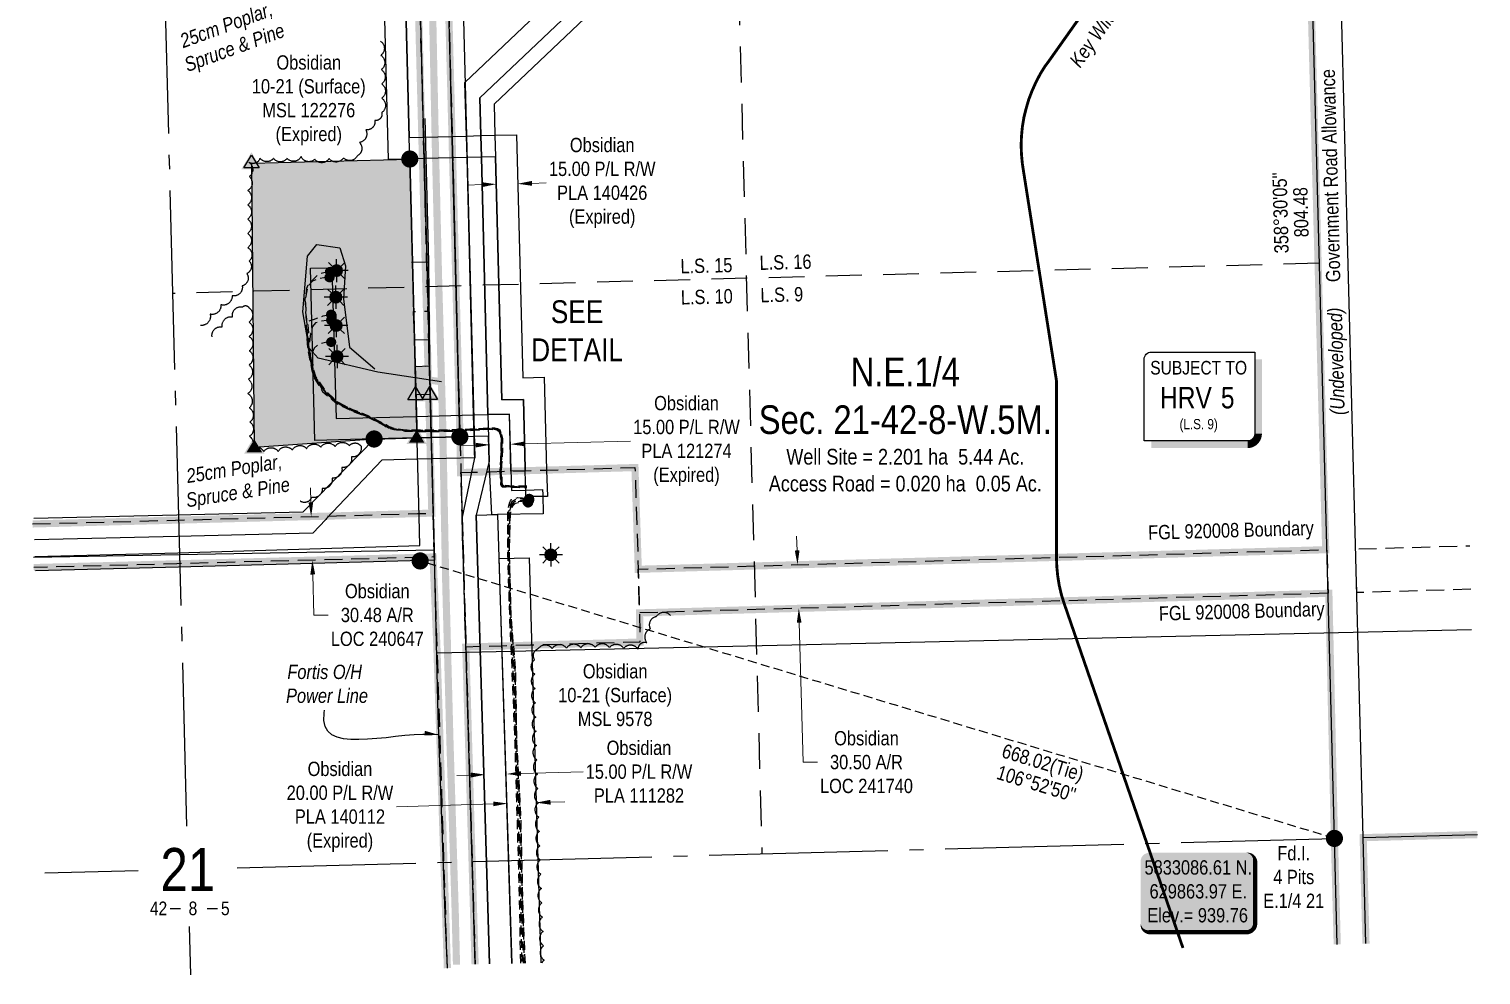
# Model space of a CAD drawing. Extents: x 628727 to 631149, y 5832991 to 5835170.
# Drawn here: x 628952 to 629966, y 5832991 to 5833652 of the extents above; entities that cross this region are included whole.
import ezdxf
from ezdxf.enums import TextEntityAlignment as Align

# ---------------------------------------------------------------- set-up
doc = ezdxf.new("R2010")
doc.units = 0
doc.header["$LTSCALE"] = 5
doc.header["$PDSIZE"] = 0.5
for name, pattern in [('0', [1, 1, 0]), ('CENTERLINEX3', [5, 2.5, -1, 0.5, -1]), ('DASHDOT2', [12.7, 6.35, -3.175, 0, -3.175]), ('foc-ACCESSROAD', [3.75, 2.5, -1.25]), ('foc-LSD', [8, 5, -3]), ('foc-QUARTERLINE', [33, 25, -3, 2, -3]), ('foc-TIELINE', [1.875, 1.25, -0.625]), ('UG_PIPE', [1.875, 1.25, -0.625])]:
    doc.linetypes.add(name, pattern=pattern)
doc.layers.get('Defpoints').update_dxf_attribs({"color": 9})
for name, color, linetype in [('10', 1, 'Continuous'), ('9', 3, 'Continuous'), ('AS-PIPE-UG', 44, 'UG_PIPE'), ('AS-POWER', 104, 'foc-POWER'), ('AS-POWER-T', 104, 'Continuous'), ('AS-ROADS', 254, 'Continuous'), ('AS-SYMBOL', 7, 'Continuous'), ('AS-WILDLIFE', 131, 'DASHDOT2'), ('C-AR', 13, 'foc-ACCESSROAD'), ('C-RW', 13, 'Continuous'), ('C-SYMBOL', 7, 'Continuous'), ('C-WS', 13, 'foc-ACCESSROAD'), ('C-WS-S', 8, 'Continuous'), ('CG-NOTES', 7, 'Continuous'), ('CTW', 7, 'Continuous'), ('DETAIL-T', 7, 'Continuous'), ('F-RW', 190, 'Continuous'), ('L-AREAREQUIRED', 7, 'Continuous'), ('L-BD', 7, 'Continuous'), ('L-MON', 1, 'Continuous'), ('L-MON-T', 1, 'Continuous'), ('L-QSEC', 8, 'foc-QUARTERLINE'), ('L-ROAD-T', 7, 'Continuous'), ('L-SEC', 7, 'Continuous'), ('L-SECLBL', 7, 'Continuous'), ('L-SECTION-LSD', 7, 'foc-LSD'), ('L-TIE', 7, 'foc-TIELINE'), ('P-PROPOSED', 10, 'Continuous'), ('P-PROPOSED-H', 21, 'Continuous'), ('T-BUSH', 110, '0'), ('T-BUSH-T', 110, 'Continuous')]:
    doc.layers.add(name, color=color, linetype=linetype)
doc.layers.add('AS-FMA-T', color=7, linetype='Continuous', true_color=0x00b386)
doc.layers.add('AS-TRAPPER BOUNDARY', color=7, linetype='CENTERLINEX3', true_color=0xb85c00, transparency=0.6)
for name, color, linetype, lineweight in [('C-AR-T', 13, 'Continuous', 9), ('C-RW-T', 13, 'Continuous', 9), ('C-WS-T', 13, 'Continuous', 9), ('T-TEXT', 48, 'Continuous', 18)]:
    doc.layers.add(name, color=color, linetype=linetype, lineweight=lineweight)
doc.styles.add('100L', font='ARIALN.TTF', dxfattribs={"height": 11})
doc.styles.add('175L', font='ARIALN.TTF', dxfattribs={"height": 20})
doc.styles.add('240', font='ARIALN.TTF', dxfattribs={"height": 30})
doc.styles.add('80', font='ARIALN.TTF', dxfattribs={"height": 10})
doc.styles.add('80CG', font='ARIALN.TTF', dxfattribs={"height": 10})
doc.styles.add('80L', font='ARIALN.TTF', dxfattribs={"height": 10})
doc.styles.add('80LS', font='ARIALNI.TTF', dxfattribs={"height": 10})
doc.styles.add('foc-LtypeFont', font='ARIALN.TTF', dxfattribs={"height": 7.35})
doc.styles.add('HRV', font='ARIALN.TTF', dxfattribs={"height": 3})
doc.styles.add('SIMPLEX', font='ARIALN.TTF')
doc.styles.get("Standard").update_dxf_attribs({"font": 'ARIALN.TTF'})
doc.linetypes.add('foc-POWER', pattern='A,6,-1,["P",foc-LtypeFont,S=0.2,R=0,X=-0.625,Y=-0.75],-1.24,4', length=12.24)
doc.dimstyles.new('Compass 5 000', dxfattribs={"dimscale": 5, "dimtxt": 9, "dimasz": 2, "dimexe": 0.2, "dimexo": 0.0625, "dimgap": 0.5, "dimtad": 0, "dimtih": 1, "dimtoh": 1, "dimzin": 0, "dimdsep": 46, "dimtxsty": '80CG', "dimcen": 0.1, "dimse1": 1, "dimse2": 1, "dimclrd": 256, "dimclrt": 256, "dimaunit": 1, "dimadec": 4, "dimazin": 0, "dimtfac": 0.06, "dimtofl": 0, "dimtmove": 0, "dimatfit": 1, "dimfxl": 0.2, "dimtolj": 1, "dimtzin": 0, "dimlwd": -1, "dimarcsym": 0})

# ---------------------------------------------------------------- blocks, each defined once
blk = doc.blocks.new('L-SECLBL')
at = {"layer": '9', "color": 7}
for p, q in [((-5.1, -27.8), (-12.3, -27.8)), ((20.7, -27.8), (13.5, -27.8))]:
    blk.add_line(p, q, dxfattribs=at)
at = {"layer": '10', "color": 2, "style": 'SIMPLEX'}
blk.add_attdef('SEC', text='', height=30, dxfattribs=at).set_placement((0, 0), align=Align.MIDDLE)
at = {"layer": '10', "color": 5, "style": '80L'}
blk.add_attdef('TWP', text='', height=9.5, dxfattribs=at).set_placement((-14.4, -27.4), align=Align.MIDDLE_RIGHT)
blk.add_attdef('RGE', text='', height=9.5, dxfattribs=at).set_placement((3.6, -27.4), align=Align.MIDDLE_CENTER)
blk.add_attdef('MER', text='', height=9.5, dxfattribs=at).set_placement((23.2, -27.4), align=Align.MIDDLE_LEFT)
blk = doc.blocks.new('*D40')
at = {"layer": 'C-AR-T', "transparency": 16777216}
for p, q in [((629148.6, 5833321.5), (629148.3, 5833331.5)), ((629149.9, 5833271.1), (629150.7, 5833242.7)), ((629150.7, 5833242.7), (629160.7, 5833242.7))]:
    blk.add_line(p, q, dxfattribs=at)
for points in [[(629150.2, 5833321.6), (629146.9, 5833321.5), (629148.8, 5833311.5)], [(629151.6, 5833271.1), (629148.2, 5833271), (629149.6, 5833281)]]:
    blk.add_solid(points, dxfattribs=at)
at = {"layer": 'Defpoints', "color": 0, "transparency": 16777216}
for p in [(629124.8, 5833310.9), (629125.6, 5833280.4), (629149.6, 5833281)]:
    blk.add_point(p, dxfattribs=at)
at = {"layer": 'C-AR-T', "transparency": 16777216, "insert": (629195, 5833242.7), "char_height": 10, "attachment_point": 5, "style": '80CG'}
blk.add_mtext('\\A1;Obsidian\\P30.48 A/R\\PLOC 240647', dxfattribs=at)
blk = doc.blocks.new('*D42')
at = {"layer": 'C-RW-T', "transparency": 16777216}
for p, q in [((629268.1, 5833543.5), (629258.1, 5833543.2)), ((629303.1, 5833544.4), (629313.1, 5833544.7))]:
    blk.add_line(p, q, dxfattribs=at)
for points in [[(629268.1, 5833545.2), (629268.2, 5833541.8), (629278.1, 5833543.8)], [(629303.1, 5833546.1), (629303.2, 5833542.7), (629293.1, 5833544.1)]]:
    blk.add_solid(points, dxfattribs=at)
at = {"layer": 'Defpoints', "color": 0, "transparency": 16777216}
for p in [(629278.2, 5833543.2), (629293.1, 5833544.1), (629293.2, 5833543.6)]:
    blk.add_point(p, dxfattribs=at)
at = {"layer": 'C-RW-T', "transparency": 16777216, "insert": (629352.2, 5833544.7), "char_height": 10, "attachment_point": 5, "style": '80CG'}
blk.add_mtext('\\A1;Obsidian\\P15.00 P/L R/W\\PPLA 140426\\P(Expired)', dxfattribs=at)
blk = doc.blocks.new('*D44')
at = {"layer": 'C-AR-T', "transparency": 16777216}
for p, q in [((629488.4, 5833287.9), (629488.1, 5833297.9)), ((629489.9, 5833237.4), (629492.6, 5833139.9)), ((629492.6, 5833139.9), (629502.6, 5833139.9))]:
    blk.add_line(p, q, dxfattribs=at)
for points in [[(629490.1, 5833287.9), (629486.8, 5833287.8), (629488.7, 5833277.9)], [(629491.5, 5833237.4), (629488.2, 5833237.3), (629489.6, 5833247.4)]]:
    blk.add_solid(points, dxfattribs=at)
at = {"layer": 'Defpoints', "color": 0, "transparency": 16777216}
for p in [(629570.9, 5833280.2), (629489.6, 5833247.4), (629571.7, 5833249.7)]:
    blk.add_point(p, dxfattribs=at)
at = {"layer": 'C-AR-T', "transparency": 16777216, "insert": (629536.9, 5833139.9), "char_height": 10, "attachment_point": 5, "style": '80CG'}
blk.add_mtext('\\A1;Obsidian\\P30.50 A/R\\PLOC 241740', dxfattribs=at)
blk = doc.blocks.new('HRV')
blk.add_lwpolyline([(-35.1, 31.6), (37.2, 31.6), (37.2, -25.5, -0.414214), (32.2, -30.5), (-40.1, -30.5), (-40.1, 26.6, -0.414214)], format="xyb", close=True)
at = {"const_width": 5, "flags": 128}
blk.add_lwpolyline([(-35.1, -33), (32.2, -33, 0.414214), (39.7, -25.5), (39.7, 26.6)], format="xyb", dxfattribs=at)
at = {"style": '80L'}
blk.add_text('SUBJECT TO', height=9.5, dxfattribs=at).set_placement((-2, 13.1), align=Align.BOTTOM_CENTER)
blk.add_attdef('(N.W.1/4 00)', text='', height=7.12, dxfattribs=at).set_placement((-2, -24.4), align=Align.BOTTOM_CENTER)
at = {"layer": 'CTW', "color": 3, "style": 'HRV'}
blk.add_text('HRV', height=15, dxfattribs=at).set_placement((-10.9, -0.2), align=Align.MIDDLE_CENTER)
blk.add_attdef('0', text='', height=15, dxfattribs=at).set_placement((18.3, -0.2), align=Align.MIDDLE_CENTER)
blk = doc.blocks.new('GAS')
h = blk.add_hatch(color=255)
h.dxf.hatch_style = 1
edge = h.paths.add_edge_path()
edge.add_arc((0, 0), 0.9, 0, 360)
for p, q in [((-0.81, 0), (-1.62, 0)), ((-0.57, 0.57), (-1.14, 1.14)), ((0, 0.81), (0, 1.62)), ((0.57, 0.57), (1.14, 1.14)), ((1.62, 0), (0.81, 0)), ((-0.57, -0.57), (-1.14, -1.14)), ((0, -0.81), (0, -1.62)), ((1.14, -1.14), (0.57, -0.57))]:
    blk.add_line(p, q)
blk.add_circle((0, 0), 0.8)
blk = doc.blocks.new('*D45')
at = {"layer": 'C-RW-T', "transparency": 16777216}
for p, q in [((629295.5, 5833131.9), (629338.8, 5833133.2)), ((629260.5, 5833130.9), (629250.5, 5833130.6))]:
    blk.add_line(p, q, dxfattribs=at)
for points in [[(629260.5, 5833132.6), (629260.6, 5833129.2), (629270.5, 5833131.2)], [(629295.4, 5833133.6), (629295.5, 5833130.3), (629285.5, 5833131.6)]]:
    blk.add_solid(points, dxfattribs=at)
at = {"layer": 'Defpoints', "color": 0, "transparency": 16777216}
for p in [(629269.4, 5833169.4), (629284.4, 5833169.9), (629285.5, 5833131.6)]:
    blk.add_point(p, dxfattribs=at)
at = {"layer": 'C-RW-T', "transparency": 16777216, "insert": (629377.9, 5833133.2), "char_height": 10, "attachment_point": 5, "style": '80CG'}
blk.add_mtext('\\A1;Obsidian\\P15.00 P/L R/W\\PPLA 111282', dxfattribs=at)
blk = doc.blocks.new('*D46')
at = {"layer": 'C-RW-T', "transparency": 16777216}
for p, q in [((629276.1, 5833110.7), (629208.4, 5833108.7)), ((629316.1, 5833111.9), (629326.1, 5833112.2))]:
    blk.add_line(p, q, dxfattribs=at)
for points in [[(629276, 5833112.4), (629276.1, 5833109.1), (629286.1, 5833111)], [(629316, 5833113.6), (629316.1, 5833110.2), (629306.1, 5833111.6)]]:
    blk.add_solid(points, dxfattribs=at)
at = {"layer": 'Defpoints', "color": 0, "transparency": 16777216}
for p in [(629306.1, 5833111.6), (629286.3, 5833104), (629306.3, 5833104.6)]:
    blk.add_point(p, dxfattribs=at)
at = {"layer": 'C-RW-T', "transparency": 16777216, "insert": (629168.9, 5833108.7), "char_height": 10, "attachment_point": 5, "style": '80CG'}
blk.add_mtext('\\A1;Obsidian\\P20.00 P/L R/W\\PPLA 140112\\P(Expired)', dxfattribs=at)
blk = doc.blocks.new('*D47')
at = {"layer": 'C-RW-T', "transparency": 16777216}
for p, q in [((629263.7, 5833361.4), (629253.7, 5833361.2)), ((629297.9, 5833362.4), (629372, 5833364.3))]:
    blk.add_line(p, q, dxfattribs=at)
for points in [[(629263.7, 5833363.1), (629263.8, 5833359.8), (629273.7, 5833361.7)], [(629297.9, 5833364), (629298, 5833360.7), (629287.9, 5833362.1)]]:
    blk.add_solid(points, dxfattribs=at)
at = {"layer": 'Defpoints', "color": 0, "transparency": 16777216}
for p in [(629273.9, 5833357.4), (629287.9, 5833362.1), (629288, 5833357.7)]:
    blk.add_point(p, dxfattribs=at)
at = {"layer": 'C-RW-T', "transparency": 16777216, "insert": (629411.1, 5833364.3), "char_height": 10, "attachment_point": 5, "style": '80CG'}
blk.add_mtext('\\A1;Obsidian\\P15.00 P/L R/W\\PPLA 121274\\P(Expired)', dxfattribs=at)
blk = doc.blocks.new('RISER')
h = blk.add_hatch(color=255)
h.dxf.hatch_style = 1
edge = h.paths.add_edge_path()
edge.add_arc((0, 0), 0.7, 0, 360)
blk.add_hatch(color=13).paths.add_polyline_path([(0.58, -0.15), (-0.58, -0.15, 0.774597)])
at = {"color": 13}
blk.add_line((-0.58, -0.15), (0.58, -0.15), dxfattribs=at)
blk.add_circle((0, 0), 0.6, dxfattribs=at)
blk = doc.blocks.new('fdia')
at = {"color": 255, "const_width": 1}
blk.add_lwpolyline([(-0.5, 0, 1), (0.5, 0, 1)], format="xyb", close=True, dxfattribs=at)
blk = doc.blocks.new('Fdiaa')
blk.add_blockref('fdia', (0, 0))
blk = doc.blocks.new('fdib')
at = {"color": 1, "const_width": 1.6}
blk.add_lwpolyline([(-0.4, 0, 1), (0.4, 0, 1)], format="xyb", close=True, dxfattribs=at)
at = {"color": 1}
blk.add_circle((0, 0), 0.8, dxfattribs=at)
blk = doc.blocks.new('Fdibb')
blk.add_blockref('fdib', (0, 0))
blk = doc.blocks.new('fdicc')
for name in ['Fdibb', 'Fdiaa']:
    blk.add_blockref(name, (0, 0))
blk = doc.blocks.new('FDI')
blk.add_blockref('fdicc', (0, 0))
blk = doc.blocks.new('TRIA')
blk.add_hatch(color=255).paths.add_polyline_path([(-0.04, 1.52), (-1.47, -0.87), (1.39, -0.87)])
blk = doc.blocks.new('TRIAA')
blk.add_blockref('TRIA', (0, 0))
blk = doc.blocks.new('TRIB')
at = {"color": 1}
blk.add_lwpolyline([(-1.12, -0.67), (-0.04, 1.13), (1.04, -0.67)], close=True, dxfattribs=at)
blk = doc.blocks.new('TRIBB')
blk.add_blockref('TRIB', (0, 0))
blk = doc.blocks.new('TRICC')
for name in ['TRIAA', 'TRIBB']:
    blk.add_blockref(name, (0, 0))
blk = doc.blocks.new('plspike')
blk.add_blockref('TRICC', (0, 0))
blk = doc.blocks.new('STRIA')
blk.add_hatch(color=255).paths.add_polyline_path([(-0.04, 1.52), (-1.47, -0.87), (1.39, -0.87)])
blk = doc.blocks.new('STRIAA')
blk.add_blockref('STRIA', (0, 0))
blk = doc.blocks.new('STRIB')
at = {"color": 1}
blk.add_solid([(-1.12, -0.67), (-0.04, 1.13), (1.04, -0.67)], dxfattribs=at)
blk = doc.blocks.new('STRIBB')
blk.add_blockref('STRIB', (0, 0))
blk = doc.blocks.new('STRICC')
for name in ['STRIAA', 'STRIBB']:
    blk.add_blockref(name, (0, 0))
blk = doc.blocks.new('fdspike')
blk.add_blockref('STRICC', (0, 0))
blk = doc.blocks.new('*U62')
h = blk.add_hatch(color=254)
edge = h.paths.add_edge_path()
edge.add_line((-34, -28.5), (34, -28.5))
edge.add_arc((34, -22.5), 6, 270, 360)
edge.add_line((40, -22.5), (40, 21))
edge.add_arc((34, 21), 6, 0, 90)
edge.add_line((34, 27), (-34, 27))
edge.add_arc((-34, 21), 6, 90, 180)
edge.add_line((-40, 21), (-40, -22.5))
edge.add_arc((-34, -22.5), 6, 180, 270)
at = {"color": 1, "flags": 128}
blk.add_lwpolyline([(-34, -28.5, 3, 3, 0), (34, -28.5, 3, 3, 0.414214), (40, -22.5, 3, 3, 0), (40, 21, 3, 0, 0.414214), (34, 27, 0, 0, 0), (-34, 27, 0, 0, 0.414214), (-40, 21, 0, 0, 0), (-40, -22.5, 0, 3, 0.414214)], format="xyseb", close=True, dxfattribs=at)
blk.add_lwpolyline([(-30.5, 12.2, 0, 10, 0), (0, 0, 5, 5, 0)], format="xyseb", dxfattribs=at)
at = {"color": 1, "style": '80'}
blk.add_attdef('ENTER_TEXT_001', (-36, -5), '', height=10, dxfattribs=at)

msp = doc.modelspace()

# ---------------------------------------------------------------- hatches: boundary and pattern name
at = {"layer": 'AS-ROADS'}
h = msp.add_hatch(color=256, dxfattribs=at)
h.dxf.hatch_style = 1
h.paths.add_polyline_path([(629168.845, 5833463.691), (629173.138, 5833428.644), (629186.881, 5833416.988), (629154.9, 5833424.386), (629149.719, 5833430.277), (629145.511, 5833454.626), (629148.581, 5833492.49), (629153.814, 5833498.904), (629166.888, 5833497.112), (629170.281, 5833486.55)])
h.paths.add_polyline_path([(629240.235, 5833408.135), (629195.765, 5833414.936), (629177.864, 5833431.192), (629173.865, 5833463.839), (629175.331, 5833487.18), (629170.686, 5833501.638), (629151.714, 5833504.238), (629143.723, 5833494.446), (629140.477, 5833454.398), (629145.033, 5833428.035), (629152.206, 5833419.876), (629194.793, 5833410.026), (629239.48, 5833403.192)])
at = {"layer": 'P-PROPOSED-H'}
h = msp.add_hatch(color=256, dxfattribs=at)
h.dxf.hatch_style = 1
h.paths.add_polyline_path([(629217.72, 5833561.406), (629220.982, 5833434.761), (629222.749, 5833366.546), (629191.569, 5833365.76), (629109.256, 5833359.878), (629107.243, 5833558.552), (629217.699, 5833561.41)])
h = msp.add_hatch(color=256, dxfattribs=at)
h.dxf.hatch_style = 1
h.paths.add_polyline_path([(629221.455, 5833416.495), (629231.419, 5833416.759), (629231.949, 5833396.773), (629221.973, 5833396.509)])

# ---------------------------------------------------------------- linework, layer by layer
at = {"layer": 'AS-PIPE-UG', "flags": 128}
for points in [[(629161.802, 5833482.603), (629157.654, 5833481.889), (629155.383, 5833481.347), (629152.705, 5833479.703), (629149.39, 5833476.555), (629146.363, 5833473.207), (629145.49, 5833470.944), (629144.42, 5833463.676), (629146.153, 5833429.733), (629148.219, 5833418.948), (629149.238, 5833413.498), (629150.883, 5833408.459), (629156.812, 5833398.936), (629166.36, 5833390.5), (629176.947, 5833385.508), (629187.924, 5833381.188), (629200.208, 5833375.02), (629202.646, 5833373.353), (629206.553, 5833372.474), (629214.335, 5833371.3), (629224.3, 5833371.049), (629235.707, 5833370.971), (629254.383, 5833371.41), (629273.715, 5833372.606), (629276.694, 5833372.413), (629278.353, 5833372.074), (629280.042, 5833371.201), (629280.762, 5833368.926), (629281.43, 5833365.85), (629281.313, 5833358.65), (629281.09, 5833351.186), (629280.602, 5833343.826), (629280.873, 5833339.091), (629281.065, 5833334.258), (629281.683, 5833333.09), (629282.35, 5833332.425), (629290.067, 5833331.999), (629299.533, 5833331.851)], [(629161.202, 5833478.59), (629157.596, 5833478.263), (629153.344, 5833477.622), (629149.714, 5833476.087), (629146.907, 5833472.962), (629145.933, 5833470.714), (629144.696, 5833463.562), (629146.478, 5833429.915), (629148.515, 5833418.952), (629149.516, 5833413.841), (629151.175, 5833408.691), (629157.275, 5833399.441), (629166.781, 5833390.912), (629177.298, 5833385.718), (629188.077, 5833381.457), (629200.628, 5833375.122), (629202.936, 5833373.618), (629206.687, 5833372.753), (629214.562, 5833371.528), (629224.422, 5833371.338), (629235.774, 5833371.212), (629254.44, 5833371.679), (629273.631, 5833372.855), (629276.741, 5833372.657), (629278.52, 5833372.259), (629280.263, 5833371.268), (629280.998, 5833369.009), (629281.662, 5833365.778), (629281.556, 5833358.615), (629281.321, 5833351.22), (629280.835, 5833343.843), (629281.165, 5833339.231), (629281.312, 5833334.354), (629281.871, 5833333.213), (629282.396, 5833332.722), (629290.12, 5833332.151), (629299.499, 5833332.236)], [(629162.106, 5833452.689), (629159.638, 5833452.01), (629156.868, 5833451.47), (629150.102, 5833449), (629149.94, 5833448.979), (629146.201, 5833447.926), (629146.37, 5833445.526), (629146.945, 5833439.418), (629146.853, 5833429.935), (629148.865, 5833418.997), (629149.851, 5833413.907), (629151.368, 5833408.767), (629157.6, 5833399.716), (629166.944, 5833391.139), (629177.359, 5833385.976), (629188.16, 5833381.662), (629200.809, 5833375.306), (629203, 5833373.84), (629206.74, 5833372.906), (629214.614, 5833371.695), (629224.277, 5833371.609), (629235.739, 5833371.459), (629254.535, 5833371.962), (629273.594, 5833373.081), (629276.878, 5833372.908), (629278.656, 5833372.51), (629280.567, 5833371.398), (629281.303, 5833368.971), (629281.989, 5833365.756), (629281.803, 5833358.568), (629281.603, 5833351.062), (629281.082, 5833343.848), (629281.487, 5833339.237), (629281.524, 5833334.338), (629282.042, 5833333.402), (629282.916, 5833332.949), (629290.118, 5833332.382), (629299.537, 5833332.53)], [(629162.107, 5833448.871), (629159.493, 5833448.471), (629155.441, 5833448.008), (629151.873, 5833446.841), (629149.694, 5833444.332), (629148.406, 5833439.427), (629147.207, 5833429.8), (629149.262, 5833419.011), (629150.112, 5833414.005), (629151.626, 5833408.874), (629157.871, 5833399.941), (629167.115, 5833391.413), (629177.544, 5833386.212), (629188.266, 5833381.9), (629200.967, 5833375.523), (629203.123, 5833374.101), (629206.776, 5833373.109), (629214.647, 5833371.936), (629224.266, 5833371.83), (629235.756, 5833371.768), (629254.565, 5833372.271), (629273.58, 5833373.371), (629276.961, 5833373.181), (629278.788, 5833372.73), (629280.917, 5833371.525), (629281.565, 5833368.988), (629282.283, 5833365.772), (629282.106, 5833358.499), (629281.919, 5833351.03), (629281.307, 5833343.842), (629281.843, 5833339.164), (629282.254, 5833333.584), (629283.036, 5833333.363), (629290.146, 5833332.641), (629299.532, 5833332.797)], [(629162.246, 5833433.437), (629158.746, 5833433.109), (629153.57, 5833431.756), (629150.849, 5833429.152), (629149.406, 5833425.283), (629149.725, 5833419.144), (629150.405, 5833414.003), (629151.94, 5833409.026), (629158.145, 5833400.112), (629167.265, 5833391.697), (629177.651, 5833386.458), (629188.37, 5833382.133), (629201.103, 5833375.812), (629203.24, 5833374.377), (629206.82, 5833373.321), (629214.722, 5833372.177), (629224.266, 5833372.168), (629235.8, 5833372.074), (629254.613, 5833372.589), (629273.537, 5833373.613), (629277.036, 5833373.49), (629278.954, 5833372.964), (629281.244, 5833371.704), (629282.614, 5833365.804), (629282.407, 5833358.401), (629282.225, 5833351.027), (629281.588, 5833343.816), (629281.701, 5833334.457), (629282.53, 5833333.768), (629283.105, 5833333.708), (629290.176, 5833332.905), (629299.527, 5833333.072)], [(629281.968, 5833334.574), (629282.165, 5833339.194)], [(629295.38, 5832999.395), (629295.079, 5833008.344), (629294.47, 5833043.119), (629292.8, 5833103.109), (629291.272, 5833154.442), (629289.267, 5833204.322), (629287.529, 5833243.102), (629286.252, 5833285.146), (629286.141, 5833312.917), (629286.341, 5833316.316), (629286.468, 5833317.193), (629286.855, 5833318.953), (629287.542, 5833321.557), (629288.132, 5833322.605), (629288.892, 5833323.4), (629290.149, 5833323.89), (629293.185, 5833324.834), (629296.312, 5833324.619), (629297.548, 5833324.261), (629299.491, 5833322.981), (629299.401, 5833321.82), (629300.002, 5833321.887)], [(629301.06, 5833323.963), (629295.515, 5833323.85), (629291.795, 5833323.462), (629288.925, 5833321.927), (629287.659, 5833319.32), (629286.895, 5833316.497), (629286.516, 5833312.868), (629286.479, 5833285.153), (629287.723, 5833242.825), (629289.687, 5833204.306), (629291.576, 5833154.583), (629293.26, 5833102.979), (629295.053, 5833043.228), (629295.746, 5833008.396), (629296.015, 5832999.41)], [(629300.93, 5833322.936), (629295.768, 5833322.756), (629291.001, 5833321.923), (629289.296, 5833320.488), (629288.039, 5833318.731), (629287.384, 5833316.495), (629287.158, 5833312.676), (629286.798, 5833285.141), (629287.924, 5833242.793), (629290.45, 5833204.19), (629291.895, 5833154.591), (629294.112, 5833102.856), (629295.592, 5833043.262), (629296.724, 5833008.392), (629296.861, 5832999.429)], [(629299.674, 5833322.422), (629295.99, 5833322.084), (629291.327, 5833321.645), (629289.685, 5833320.23), (629288.283, 5833318.191), (629287.672, 5833316.316), (629287.607, 5833312.579), (629287.102, 5833285.109), (629288.221, 5833242.804), (629291.13, 5833204.11), (629292.234, 5833154.588), (629294.669, 5833102.847), (629296.278, 5833043.246), (629297.434, 5833008.356), (629297.722, 5832999.449)], [(629298.481, 5832999.467), (629298.079, 5833008.509), (629296.823, 5833043.27), (629295.404, 5833102.766), (629292.553, 5833154.652), (629291.758, 5833204.017), (629288.532, 5833242.802), (629287.355, 5833284.916), (629288.055, 5833312.529), (629288.642, 5833316.564), (629289.687, 5833319.056), (629291.506, 5833320.991), (629294.082, 5833321.479), (629296.319, 5833320.942)]]:
    msp.add_lwpolyline(points, dxfattribs=at)
at = {"layer": 'AS-POWER', "flags": 128}
for points in [[(629243.99, 5832995.982), (629242.561, 5833027.64), (629237.58, 5833172.691), (629234.889, 5833283.314), (629231.949, 5833396.773), (629230.904, 5833489.555), (629228.567, 5833589.715)], [(629218.833, 5833489.35), (629230.96, 5833489.481)], [(628954.702, 5833283.137), (629234.71, 5833288.36)], [(629236.825, 5833216.371), (629959.769, 5833232.543)]]:
    msp.add_lwpolyline(points, dxfattribs=at)
at = {"layer": 'AS-ROADS', "const_width": 5, "flags": 128}
msp.add_lwpolyline([(629250.347, 5832998.354), (629249.522, 5833032.97), (629245.75, 5833155.288), (629242.761, 5833268.266), (629240.693, 5833376.058), (629237.821, 5833477.828), (629235.5, 5833573.795), (629233.42, 5833675.756), (629231.167, 5833776.138), (629229.903, 5833829.77), (629227.751, 5833910.201), (629225.784, 5833977.484), (629222.049, 5834050.306), (629218.839, 5834067.877)], dxfattribs=at)
at = {"layer": 'AS-ROADS', "flags": 128}
msp.add_lwpolyline([(629239.858, 5833405.664), (629195.264, 5833412.483), (629153.553, 5833422.131), (629147.376, 5833429.156), (629142.994, 5833454.512), (629146.152, 5833493.468), (629152.764, 5833501.571), (629168.787, 5833499.375), (629172.806, 5833486.865), (629171.355, 5833463.765), (629175.501, 5833429.918), (629193.266, 5833414.851)], dxfattribs=at)
at = {"layer": 'AS-TRAPPER BOUNDARY', "color": 114, "true_color": 0x008f47, "const_width": 4.998, "flags": 128}
for points in [[(629178.569, 5834066.832), (629179.441, 5834033.256), (629215.526, 5834034.192), (629217.39, 5833906.928), (629218.19, 5833876.775), (629226.096, 5833578.971), (629226.494, 5833563.967), (629229.326, 5833457.275), (629229.857, 5833437.282), (629231.271, 5833384.031), (629231.669, 5833369.035), (629232.067, 5833354.031), (629233.13, 5833313.971), (629223.128, 5833313.625), (629157.868, 5833311.776), (629054.02, 5833309.023), (628954.086, 5833306.372)], [(629839.214, 5833990.998), (629841.066, 5833921.222), (629841.867, 5833891.068), (629857.862, 5833288.365), (629377.411, 5833274.703), (629375.077, 5833345.774), (629313.367, 5833344.008), (629298.45, 5833343.58), (629288.439, 5833343.294), (629273.421, 5833342.864), (629271.449, 5833342.808), (629261.089, 5833342.511), (629253.134, 5833342.283), (629253.042, 5833352.253), (629252.761, 5833367.26), (629252.366, 5833382.256), (629247.629, 5833562.207), (629247.234, 5833577.21), (629239.393, 5833875.017), (629238.599, 5833905.171), (629236.823, 5833972.649), (629235.644, 5834034.716), (629301.352, 5834036.421), (629300.481, 5834069.995)], [(628954.893, 5833275.884), (629054.824, 5833278.535), (629233.945, 5833283.286), (629236.626, 5833221.115), (629243.99, 5832995.982)], [(629263.354, 5832998.655), (629256.839, 5833220.344), (629266.989, 5833220.636), (629282.066, 5833221.067), (629302.056, 5833221.64), (629378.569, 5833223.83), (629378.285, 5833244.217), (629860.079, 5833257.917), (629863.965, 5833086.613), (629865.925, 5833012.585)], [(629886.033, 5833013.05), (629884.071, 5833087.139), (629963.889, 5833089.286)]]:
    msp.add_lwpolyline(points, dxfattribs=at)
at = {"layer": 'AS-WILDLIFE', "const_width": 2, "flags": 128}
msp.add_lwpolyline([(629758.113, 5833010.092), (629757.437, 5833012), (629675, 5833251), (629673.125, 5833257), (629671.625, 5833263.5), (629670.562, 5833270), (629669.938, 5833276.5), (629669.687, 5833283), (629669.687, 5833406.5), (629646.25, 5833555.5), (629645.875, 5833558), (629645.25, 5833564.5), (629645, 5833571), (629645.25, 5833577.5), (629645.875, 5833584), (629646.938, 5833590.5), (629648.438, 5833596.5), (629650.312, 5833603), (629652.625, 5833609), (629655.313, 5833615), (629658.437, 5833621), (629661.875, 5833626.5), (629663.437, 5833628.5), (629803.25, 5833826), (629805.5, 5833829), (629809.687, 5833834), (629814.125, 5833839), (629818.938, 5833843.5), (629824, 5833847.5), (629829.312, 5833851.5), (629831.188, 5833852.5), (629939.945, 5833921.727)], dxfattribs=at)
at = {"layer": 'C-AR', "flags": 128}
for points in [[(629243.99, 5832995.982), (629234.71, 5833288.36), (629232.343, 5833381.748), (629219.645, 5833873.95), (629239.407, 5833874.476), (629247.311, 5833577.213), (629252.736, 5833367.276), (629263.354, 5832998.655)], [(628954.086, 5833306.372), (629054.02, 5833309.023), (629157.868, 5833311.776), (629223.129, 5833313.597), (629234.083, 5833313.879), (629234.889, 5833283.314), (629054.824, 5833278.535), (628954.893, 5833275.884)], [(629959.405, 5833260.697), (629879.588, 5833258.428), (629878.713, 5833288.855), (629958.529, 5833291.151)]]:
    msp.add_lwpolyline(points, dxfattribs=at)
for points in [[(629230.959, 5833435.025), (629220.982, 5833434.761), (629220.395, 5833454.751), (629230.452, 5833455.047), (629230.959, 5833435.025)], [(629231.941, 5833396.772), (629221.948, 5833396.508), (629221.455, 5833416.495), (629231.353, 5833416.792), (629231.941, 5833396.772)], [(629859.521, 5833257.903), (629378.285, 5833244.217), (629377.411, 5833274.703), (629858.644, 5833288.388), (629859.521, 5833257.903)]]:
    msp.add_lwpolyline(points, close=True, dxfattribs=at)
at = {"layer": 'C-RW'}
for points in [[(629263.354, 5832998.655), (629254.208, 5833309.887), (629263.079, 5833352.603), (629262.984, 5833355.866), (629262.693, 5833367.593), (629262.278, 5833382.531), (629257.825, 5833562.477), (629257.384, 5833577.48), (629256.283, 5833614.972), (629503.929, 5833849.954), (629538.753, 5833882.983), (629571.48, 5833914.031), (629647.224, 5833985.887)], [(629669.66, 5833986.485), (629593.917, 5833914.628), (629561.192, 5833883.581), (629514.26, 5833839.066), (629266.604, 5833604.075), (629267.377, 5833577.744), (629267.818, 5833562.743), (629272.293, 5833382.81), (629273.146, 5833350.134), (629264.132, 5833312.49), (629273.348, 5832998.883)], [(629684.619, 5833986.883), (629608.877, 5833915.027), (629576.149, 5833883.98), (629521.147, 5833831.807), (629276.665, 5833599.827), (629277.239, 5833578.006), (629277.634, 5833563.003), (629282.108, 5833393.035), (629297.11, 5833393.422), (629298.41, 5833345.167), (629298.45, 5833343.58), (629288.44, 5833343.294), (629287.367, 5833383.161), (629272.293, 5833382.81), (629267.818, 5833562.743), (629267.377, 5833577.744), (629266.604, 5833604.075), (629514.26, 5833839.066), (629561.192, 5833883.581), (629593.917, 5833914.628), (629669.661, 5833986.485)], [(628955.742, 5833283.586), (629055.674, 5833286.236), (629224.672, 5833291.201), (629224.153, 5833311.607), (629222.328, 5833381.486), (629217.72, 5833561.406), (629217.292, 5833576.416), (629209.656, 5833873.684), (629219.645, 5833873.95), (629227.307, 5833576.682), (629227.694, 5833561.678), (629230.452, 5833455.047), (629232.343, 5833381.748), (629232.719, 5833366.798), (629233.118, 5833351.738), (629234.083, 5833313.879), (629234.931, 5833280.993), (629055.937, 5833276.244), (628956.006, 5833273.593)], [(629209.656, 5833873.684), (629217.292, 5833576.416), (629227.209, 5833576.679), (629247.234, 5833577.21), (629257.234, 5833577.476), (629267.241, 5833577.741), (629277.239, 5833578.006), (629292.242, 5833578.404), (629296.715, 5833408.47), (629311.547, 5833408.845), (629313.367, 5833344.008), (629313.885, 5833325.578), (629310.704, 5833325.557), (629298.887, 5833325.476), (629298.81, 5833328.678), (629298.45, 5833343.58), (629298.41, 5833345.167), (629297.11, 5833393.422), (629282.108, 5833393.035), (629277.634, 5833563.003), (629267.635, 5833562.738), (629257.629, 5833562.472), (629247.629, 5833562.207), (629227.608, 5833561.675), (629217.72, 5833561.406), (629202.743, 5833561.015), (629194.666, 5833873.285)], [(629273.348, 5832998.883), (629264.132, 5833312.49), (629279.118, 5833312.928), (629288.738, 5832999.241)], [(629289.298, 5832999.254), (629280.063, 5833282.129), (629301.047, 5833282.749), (629307.262, 5833071.972), (629309.394, 5832999.719)]]:
    msp.add_lwpolyline(points, dxfattribs=at)
msp.add_lwpolyline([(629166.346, 5833380.088), (629222.328, 5833381.486), (629262.278, 5833382.531), (629272.293, 5833382.81), (629287.273, 5833383.164), (629288.321, 5833344.662), (629288.718, 5833329.791), (629298.7, 5833330.046), (629310.507, 5833330.349), (629310.595, 5833326.925), (629310.891, 5833313.507), (629279.118, 5833312.928), (629275.092, 5833312.81), (629273.146, 5833350.134), (629272.685, 5833367.797), (629262.693, 5833367.593), (629252.736, 5833367.276), (629232.719, 5833366.798), (629222.729, 5833366.51), (629192.823, 5833365.794), (629151.279, 5833364.705), (629148.315, 5833485.055), (629163.31, 5833485.445)], close=True, dxfattribs=at)
at = {"layer": 'C-WS'}
for points in [[(629243.99, 5832995.982), (629234.931, 5833280.993), (629234.083, 5833313.879), (629232.719, 5833366.798), (629232.333, 5833381.748), (629230.959, 5833435.025), (629230.903, 5833454.915), (629227.694, 5833561.678), (629227.307, 5833576.682), (629219.645, 5833873.95)], [(629239.63, 5833874.482), (629247.311, 5833577.213), (629247.676, 5833562.208), (629252.315, 5833382.27), (629252.736, 5833367.276), (629253.457, 5833342.249), (629254.207, 5833313.781), (629256.839, 5833220.344), (629261.244, 5833070.438), (629263.354, 5832998.655)]]:
    msp.add_lwpolyline(points, dxfattribs=at)
at = {"layer": 'C-WS', "flags": 128}
msp.add_lwpolyline([(629266.988, 5833220.636), (629256.839, 5833220.344), (629254.207, 5833313.781), (629253.457, 5833342.249), (629261.089, 5833342.511), (629271.449, 5833342.808), (629273.421, 5833342.864), (629288.438, 5833343.294), (629298.45, 5833343.58), (629313.367, 5833344.008), (629375.077, 5833345.774), (629377.411, 5833274.703), (629378.285, 5833244.217), (629378.569, 5833223.83), (629302.056, 5833221.64), (629282.066, 5833221.067), (629266.988, 5833220.636)], close=True, dxfattribs=at)
at = {"layer": 'F-RW'}
msp.add_lwpolyline([(628955.034, 5833310.309), (629054.977, 5833312.669), (629143.266, 5833314.753), (629192.77, 5833365.739), (629222.789, 5833366.485), (629232.719, 5833366.798), (629252.736, 5833367.276), (629239.63, 5833874.482), (629249.616, 5833874.748), (629263.079, 5833352.603), (629253.471, 5833352.348), (629233.105, 5833351.808), (629223.112, 5833351.543), (629198.209, 5833350.883), (629159.598, 5833310.134), (629158.981, 5833309.485), (629149.887, 5833299.897), (629055.373, 5833297.665), (628955.432, 5833295.305)], dxfattribs=at)
at = {"layer": 'L-QSEC'}
for p, q in [((629041.352, 5833869.203), (629061.755, 5833095.093)), ((629097.029, 5833066.031), (629863.965, 5833086.613)), ((629884.071, 5833087.139), (629963.889, 5833089.286)), ((628962.615, 5833062.45), (629027.795, 5833064.187)), ((629063.599, 5833025.142), (629064.494, 5832991.19))]:
    msp.add_line(p, q, dxfattribs=at)
at = {"layer": 'L-SEC'}
for p, q in [((629863.965, 5833086.613), (629842.924, 5833890.542)), ((629884.071, 5833087.139), (629863.03, 5833891.068)), ((629865.925, 5833012.585), (629863.965, 5833086.613)), ((629886.031, 5833013.117), (629884.071, 5833087.145))]:
    msp.add_line(p, q, dxfattribs=at)
at = {"layer": 'L-SECTION-LSD'}
msp.add_line((629853.445, 5833488.578), (629051.941, 5833467.453), dxfattribs=at)
at = {"layer": 'L-SECTION-LSD', "flags": 128}
msp.add_lwpolyline([(629442.138, 5833879.873), (629463.825, 5833075.874)], dxfattribs=at)
at = {"layer": 'L-TIE'}
msp.add_line((629863.965, 5833086.613), (629224.943, 5833280.524), dxfattribs=at)
at = {"layer": 'P-PROPOSED'}
msp.add_lwpolyline([(629217.72, 5833561.406), (629220.982, 5833434.761), (629222.749, 5833366.546), (629192.77, 5833365.739), (629109.256, 5833359.878), (629107.243, 5833558.552), (629217.72, 5833561.406)], close=True, dxfattribs=at)
at = {"layer": 'P-PROPOSED', "flags": 128}
msp.add_lwpolyline([(629221.455, 5833416.495), (629231.419, 5833416.759), (629231.949, 5833396.773), (629221.973, 5833396.509)], close=True, dxfattribs=at)
at = {"layer": 'T-BUSH', "flags": 128}
for points in [[(629197.185, 5833643.848, -0.52056705), (629197.485, 5833633.856, -0.52056705), (629197.785, 5833623.864, -0.52056705), (629198.085, 5833613.872, -0.52056705), (629198.125, 5833603.875, -0.52056705), (629198.156, 5833593.879, -0.52056705), (629193.23, 5833588.276, -0.52056705), (629186.944, 5833581.84, -0.52056705), (629182.464, 5833572.935, -0.52056705), (629181.132, 5833563.741, -0.52056705), (629171.298, 5833562.157, -0.52056705), (629161.313, 5833561.678, -0.52056705), (629151.328, 5833561.198, -0.52056705), (629141.794, 5833563.058, -0.52056705), (629131.871, 5833561.843, -0.52056705), (629122.428, 5833561.919, -0.52056705), (629112.995, 5833562.1, -0.52056705), (629105.174, 5833559.144, -0.52056705), (629105.546, 5833549.154, -0.52056705), (629104.485, 5833539.417, -0.52056705), (629104.472, 5833529.42, -0.52056705), (629104.46, 5833519.424, -0.52056705), (629104.447, 5833509.427, -0.52056705), (629104.434, 5833499.431, -0.52056705), (629105.486, 5833490.08, -0.52056705), (629103.79, 5833481.352, -0.52056705), (629100.615, 5833472.779, -0.52056705), (629093.485, 5833465.793, -0.52056705), (629085.664, 5833459.567, -0.52056705), (629078.184, 5833452.987, -0.52056705), (629071.474, 5833445.127, -0.52056705)], [(629079.521, 5833437.061, -0.52056705), (629086.644, 5833444.076, -0.52056705), (629093.766, 5833451.09, -0.52056705), (629100.889, 5833458.104, -0.52056705), (629105.265, 5833457.454, -0.52056705), (629105.363, 5833447.458, -0.52056705), (629105.44, 5833437.462, -0.52056705), (629105.518, 5833427.466, -0.52056705), (629105.42, 5833417.473, -0.52056705), (629104.973, 5833407.486, -0.52056705), (629104.525, 5833397.5, -0.52056705), (629105.527, 5833387.571, -0.52056705), (629106.018, 5833377.618, -0.52056705), (629105.669, 5833367.627, -0.52056705), (629105.772, 5833358.033, -0.52056705), (629115.72, 5833357.056, -0.52056705), (629125.669, 5833357.079, -0.52056705), (629135.617, 5833358.058, -0.52056705), (629145.566, 5833359.037, -0.52056705), (629155.515, 5833360.016, -0.52056705), (629165.498, 5833360.517, -0.52056705), (629175.483, 5833361.01, -0.52056705), (629183.635, 5833360.638, -0.52056705), (629176.916, 5833353.236, -0.52056705), (629170.197, 5833345.834, -0.52056705), (629163.442, 5833338.465, -0.52056705), (629156.53, 5833331.244, -0.52056705), (629148.979, 5833325.028, -0.52056705), (629141.071, 5833322.375, -0.52056705)], [(629399.948, 5833242.379, 0.52056705), (629389.988, 5833241.522, 0.52056705), (629385.809, 5833232.989, 0.52056705), (629383.455, 5833223.274, 0.52056705), (629377.195, 5833218.814, 0.52056705), (629367.214, 5833219.362, 0.52056705), (629357.232, 5833219.91, 0.52056705), (629347.246, 5833220.11, 0.52056705), (629337.253, 5833219.829, 0.52056705), (629327.261, 5833219.548, 0.52056705), (629317.268, 5833219.267, 0.52056705), (629307.275, 5833218.986, 0.52056705), (629304.915, 5833211.434, 0.52056705), (629305.119, 5833201.44, 0.52056705), (629305.322, 5833191.445, 0.52056705), (629305.525, 5833181.451, 0.52056705), (629305.729, 5833171.456, 0.52056705), (629305.932, 5833161.461, 0.52056705), (629306.182, 5833151.468, 0.52056705), (629306.532, 5833141.478, 0.52056705), (629306.881, 5833131.487, 0.52056705), (629307.23, 5833121.497, 0.52056705), (629307.579, 5833111.506, 0.52056705), (629307.929, 5833101.516, 0.52056705), (629308.278, 5833091.525, 0.52056705), (629308.627, 5833081.535, 0.52056705), (629308.976, 5833071.544, 0.52056705), (629309.326, 5833061.554, 0.52056705), (629309.675, 5833051.563, 0.52056705), (629310.024, 5833041.573, 0.52056705), (629310.435, 5833031.585, 0.52056705), (629310.846, 5833021.596, 0.52056705), (629311.258, 5833011.608, 0.52056705), (629311.669, 5833001.62, 0.10326488), (629310.038, 5832999.734, 0.10326488)]]:
    msp.add_lwpolyline(points, format="xyb", dxfattribs=at)

# ---------------------------------------------------------------- block references
at = {"layer": 'AS-SYMBOL', "xscale": 4.998301600000002, "yscale": 4.998301600000002, "zscale": 4.998301600000002}
for p in [(629161.6, 5833478.652), (629162.123, 5833482.596), (629162.687, 5833452.698), (629162.651, 5833448.864), (629162.695, 5833433.494), (629299.84, 5833322.342), (629299.998, 5833321.899), (629300.385, 5833321.283), (629301.089, 5833322.905), (629301.183, 5833324.019)]:
    msp.add_blockref('RISER', p, dxfattribs=at)
at = {"layer": 'C-WS-S', "xscale": 4.998301600000002, "yscale": 4.998301600000002, "zscale": 4.998301600000002}
for p in [(629166.557, 5833483.417), (629165.993, 5833464.826), (629166.274, 5833445.071), (629166.838, 5833423.381), (629316.348, 5833284.781)]:
    msp.add_blockref('GAS', p, dxfattribs=at)
at = {"layer": 'CG-NOTES', "xscale": 0.99966032, "yscale": 0.99966032, "zscale": 0.99966032}
msp.add_blockref('HRV', (629771.08, 5833394.868), dxfattribs=at).add_auto_attribs({'(N.W.1/4 00)': '(L.S. 9)', '0': '5'})
at = {"layer": 'DETAIL-T'}
ref = msp.add_blockref('*U62', (629768.544, 5833049.564), dxfattribs=at)
ref.add_attrib('ENTER_TEXT_001', '5833086.61 N.', (629731.225, 5833061.336), dxfattribs={"layer": '0', "color": 1, "height": 10, "style": '80'})
ref.add_attrib('ENTER_TEXT_002', '629863.97 E.', (629734.748, 5833044.629), dxfattribs={"layer": '0', "color": 1, "height": 10, "style": '80'})
ref.add_attrib('ENTER_TEXT_003', 'Elev.= 939.76', (629733.169, 5833027.921), dxfattribs={"layer": '0', "color": 1, "height": 10, "style": '80'})
at = {"layer": 'L-MON', "xscale": 4.998301600000002, "yscale": 4.998301600000002, "zscale": 4.998301600000002}
for name, p in [('FDI', (629217.72, 5833561.406)), ('plspike', (629107.243, 5833558.552)), ('plspike', (629221.948, 5833396.508)), ('plspike', (629231.949, 5833396.773)), ('FDI', (629192.77, 5833365.739)), ('fdspike', (629222.729, 5833366.51)), ('FDI', (629252.736, 5833367.276)), ('FDI', (629224.943, 5833280.524)), ('FDI', (629863.965, 5833086.613))]:
    msp.add_blockref(name, p, dxfattribs=at)
at = {"layer": 'L-MON', "color": 5, "xscale": 4.998301600000002, "yscale": 4.998301600000002, "zscale": 4.998301600000002}
msp.add_blockref('fdspike', (629109.256, 5833359.878), dxfattribs=at)
at = {"layer": 'L-SECLBL', "xscale": 0.99966032, "yscale": 0.99966032, "zscale": 0.99966032}
msp.add_blockref('L-SECLBL', (629062.545, 5833065.112), dxfattribs=at).add_auto_attribs({'SEC': '21', 'TWP': '42', 'RGE': '8', 'MER': '5'})

# ---------------------------------------------------------------- texts
at = {"layer": 'AS-FMA-T', "style": '80L'}
for p in [(629733.898, 5833295.363), (629741.443, 5833238.758)]:
    msp.add_text('FGL 920008 Boundary', height=9.99076, rotation=1.625721, dxfattribs=at).set_placement(p)
at = {"layer": 'AS-POWER-T', "insert": (629127.999, 5833208.008), "char_height": 9.99241, "attachment_point": 1, "style": '80L'}
msp.add_mtext_dynamic_manual_height_columns('\\pi4.143;{\\fArial Narrow|b0|i1|c0|p34;Fortis O/H\\P\\pi0.049962; Power Line}', width=60.25886, gutter_width=49.962, heights=[0], dxfattribs=at)
at = {"layer": 'AS-WILDLIFE', "insert": (629740.193, 5833692.374), "char_height": 10, "attachment_point": 5, "rotation": 54.704879, "style": '240'}
msp.add_mtext_dynamic_manual_height_columns('{\\fArial Narrow|b0|i1|c0|p34;Key Wildlife and Biodiversity Zone Boundary}', width=203.85065, gutter_width=44.985, heights=[0], dxfattribs=at)
at = {"layer": 'C-SYMBOL', "color": 3, "insert": (629564.047, 5833422.594), "char_height": 19.99321, "width": 203.17325, "attachment_point": 2, "style": '175L'}
msp.add_mtext('N.E.1/4\\PSec. 21-42-8-W.5M.', dxfattribs=at)
at = {"layer": 'C-WS-T', "char_height": 9.9966, "attachment_point": 5, "style": '80CG'}
for s, insert in [('\\A1;Obsidian\\P10-21 (Surface)\\PMSL 122276\\P(Expired)', (629147.107, 5833602.373)), ('\\A1;Obsidian\\P10-21 (Surface)\\PMSL 9578', (629361.247, 5833186.709))]:
    msp.add_mtext(s, dxfattribs=dict(at, insert=insert))
at = {"layer": 'DETAIL-T', "color": 3, "insert": (629334.633, 5833441.362), "char_height": 15.9946, "width": 53.77338, "attachment_point": 5, "style": '80CG'}
msp.add_mtext('SEE\\PDETAIL', dxfattribs=at)
at = {"layer": 'L-AREAREQUIRED', "color": 5, "style": '100L'}
for s, p in [('Well Site = 2.201 ha  5.44 Ac.', (629564.047, 5833344.552)), ('Access Road = 0.020 ha  0.05 Ac.', (629564.047, 5833325.785))]:
    msp.add_text(s, height=10.99626, dxfattribs=at).set_placement(p, align=Align.BOTTOM_CENTER)
at = {"layer": 'L-BD', "style": '80L'}
for s, rotation, p in [("358°30'05''", 91.4992, (629826.268, 5833523.834)), ('804.48', 91.4992, (629840.508, 5833524.207)), ('668.02(Tie)', 343.1196, (629659.82, 5833138.56)), ("106°52'50''", 343.1196, (629655.684, 5833124.929))]:
    msp.add_text(s, height=9.9966, rotation=rotation, dxfattribs=at).set_placement(p, align=Align.MIDDLE)
at = {"layer": 'L-MON-T', "insert": (629835.515, 5833081.337), "char_height": 9.9966, "width": 45.1961, "attachment_point": 2}
msp.add_mtext('Fd.I.\\P4 Pits\\PE.1/4 21', dxfattribs=at)
at = {"layer": 'L-ROAD-T', "style": '80L'}
msp.add_text('Government Road Allowance', height=9.9966, rotation=91.520975, dxfattribs=at).set_placement((629861.217, 5833549.785), align=Align.MIDDLE_CENTER)
at = {"layer": 'L-SECTION-LSD', "style": '100L'}
for s, p in [('L.S. 15', (629407.008, 5833481.414)), ('L.S. 16', (629462.304, 5833483.853)), ('L.S. 10', (629407.287, 5833459.679)), ('L.S. 9', (629462.881, 5833461.223))]:
    msp.add_text(s, height=9.9966, rotation=1.50976, dxfattribs=at).set_placement(p)
at = {"layer": 'T-BUSH-T', "char_height": 9.9966, "width": 76.20644, "attachment_point": 2, "style": '80LS'}
for insert, rotation in [((629087.719, 5833659.764), 20), ((629094.211, 5833349.973), 8.882328)]:
    msp.add_mtext('25cm Poplar,\\PSpruce & Pine', dxfattribs=dict(at, insert=insert, rotation=rotation))
at = {"layer": 'T-TEXT', "style": '80LS'}
msp.add_text('(Undeveloped)', height=9.9966, rotation=91.520975, dxfattribs=at).set_placement((629865.159, 5833420.024), align=Align.MIDDLE_CENTER)

# ---------------------------------------------------------------- dimensions: what is measured, and where the dimension line sits
at = {"layer": 'C-AR-T'}
for base, p1, p2, angle, text, picture, middle in [((629149.641, 5833281.05), (629124.783, 5833310.899), (629125.591, 5833280.412), 271.51923, 'Obsidian\\P30.48 A/R\\PLOC 240647', '*D40', (629194.959, 5833242.721)), ((629489.574, 5833247.382), (629570.865, 5833280.204), (629571.732, 5833249.718), 271.628806, 'Obsidian\\P30.50 A/R\\PLOC 241740', '*D44', (629536.921, 5833139.91))]:
    dim = msp.add_linear_dim(base=base, p1=p1, p2=p2, angle=angle, text=text, dimstyle='Compass 5 000', dxfattribs=at)
    dim.commit()
    dim.dimension.update_dxf_attribs({"geometry": picture, "text_midpoint": middle, "dimtype": 161})
at = {"layer": 'C-RW-T'}
dim = msp.add_aligned_dim(p1=(629278.155, 5833543.194), p2=(629293.159, 5833543.589), distance=0.558, text='Obsidian\\P15.00 P/L R/W\\PPLA 140426\\P(Expired)', dimstyle='Compass 5 000', dxfattribs=at)
dim.commit()
dim.dimension.update_dxf_attribs({"geometry": '*D42', "text_midpoint": (629352.223, 5833544.673)})
for base, p1, p2, angle, text, picture, middle in [((629287.93, 5833362.091), (629273.852, 5833357.367), (629288.045, 5833357.743), 1.51921, 'Obsidian\\P15.00 P/L R/W\\PPLA 121274\\P(Expired)', '*D47', (629411.073, 5833364.32)), ((629285.485, 5833131.639), (629269.375, 5833169.425), (629284.361, 5833169.865), 1.682866, 'Obsidian\\P15.00 P/L R/W\\PPLA 111282', '*D45', (629377.908, 5833133.206)), ((629306.075, 5833111.602), (629286.297, 5833103.996), (629306.281, 5833104.583), 1.682866, 'Obsidian\\P20.00 P/L R/W\\PPLA 140112\\P(Expired)', '*D46', (629168.888, 5833108.734))]:
    dim = msp.add_linear_dim(base=base, p1=p1, p2=p2, angle=angle, text=text, dimstyle='Compass 5 000', dxfattribs=at)
    dim.commit()
    dim.dimension.update_dxf_attribs({"geometry": picture, "text_midpoint": middle, "dimtype": 161})

# ---------------------------------------------------------------- leaders
at = {"layer": 'AS-POWER-T', "path_type": 1}
msp.add_leader([(629237.998, 5833158.943), (629157.73, 5833169.025), (629158.077, 5833176.252)], dimstyle='Compass 5 000', override={"dimgap": 0.5, "dimtad": 0}, dxfattribs=at)

doc.saveas('drawing.dxf')
